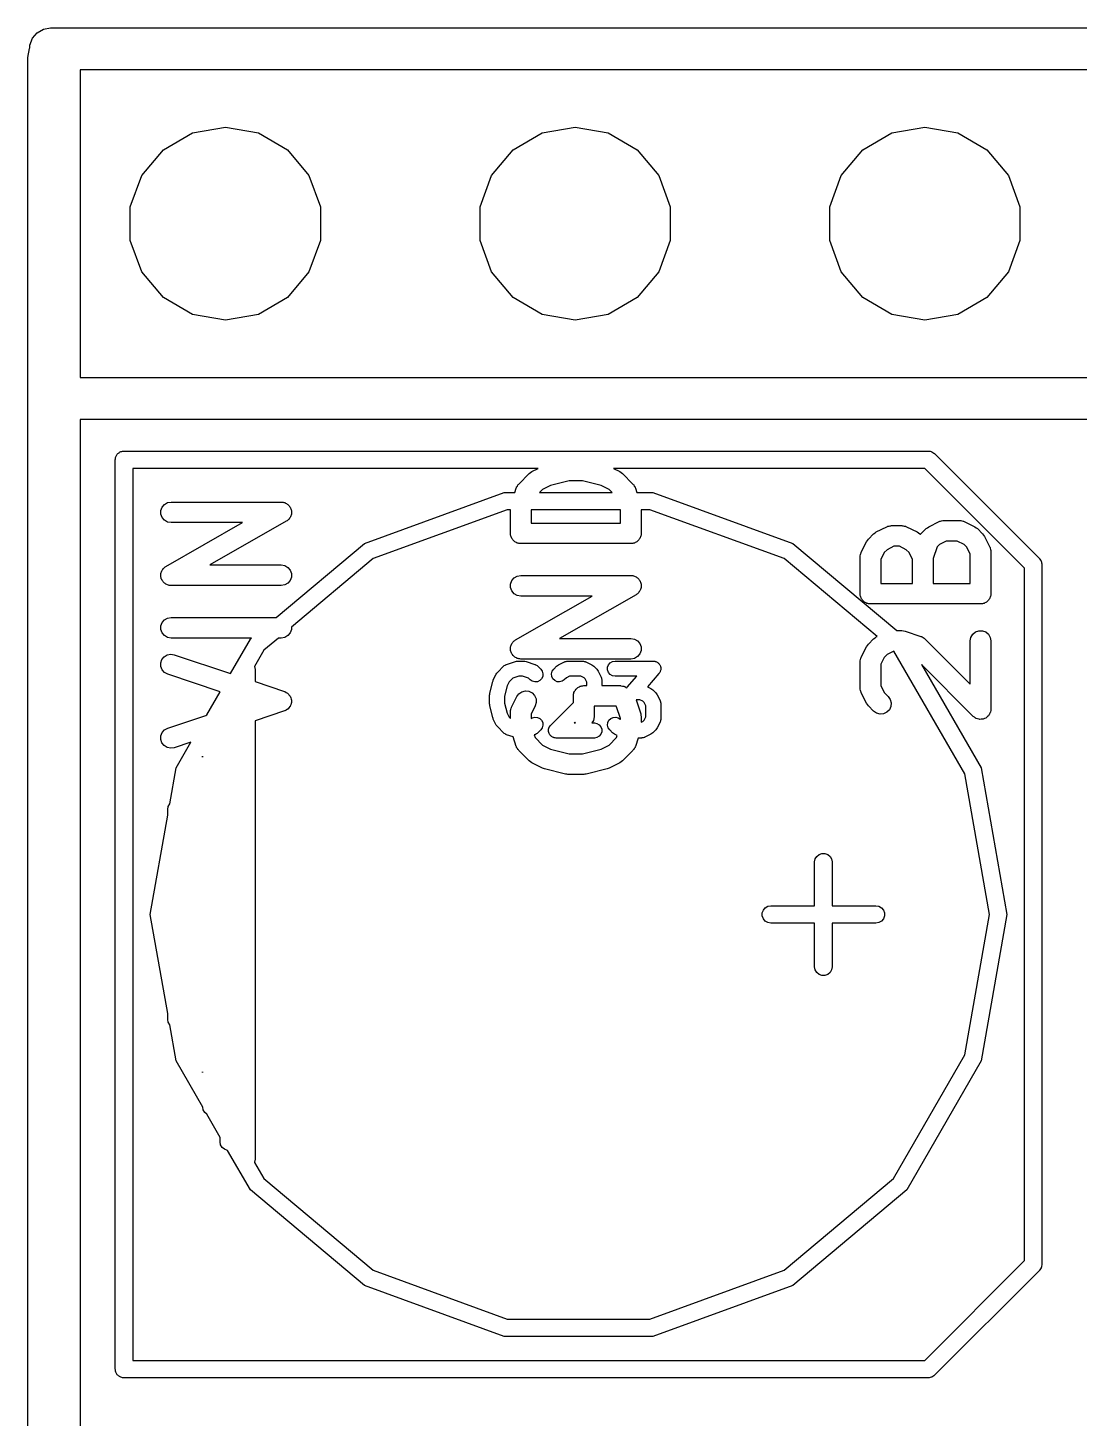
# Model space of a CAD drawing. Extents: x 10 to 287, y -200 to -10.
# Drawn here: x 86.93 to 94.57, y -54.97 to -44.87 of the extents above; entities that cross this region are included whole.
import ezdxf

# ---------------------------------------------------------------- set-up
doc = ezdxf.new("R2010")
doc.units = 0
doc.header["$MEASUREMENT"] = 0
doc.layers.add('BLACK', color=7, linetype='CONTINUOUS')

msp = doc.modelspace()

# ---------------------------------------------------------------- linework, layer by layer
at = {"layer": 'Black'}
for p, q in [((86.9646, -44.9453), (86.9986, -44.9048)), ((86.9986, -44.9048), (87.0445, -44.8783)), ((87.0445, -44.8783), (87.0966, -44.8691)), ((87.0966, -44.8691), (107.417, -44.8691)), ((86.9315, -45.085), (86.943, -45.0198)), ((86.943, -45.0198), (86.9465, -45.0137)), ((86.9465, -44.995), (86.9646, -44.9453)), ((86.9465, -45.0137), (86.9465, -44.995)), ((86.9315, -58.8684), (86.9315, -45.085)), ((87.3125, -45.1739), (87.3125, -47.4091)), ((107.251, -45.1739), (87.3125, -45.1739)), ((87.9159, -45.7544), (88.1268, -45.6326)), ((88.1268, -45.6326), (88.3666, -45.5903)), ((88.3666, -45.5903), (88.6064, -45.6326)), ((88.6064, -45.6326), (88.8173, -45.7544)), ((90.4559, -45.7544), (90.6668, -45.6326)), ((90.6668, -45.6326), (90.9066, -45.5903)), ((90.9066, -45.5903), (91.1464, -45.6326)), ((91.1464, -45.6326), (91.3573, -45.7544)), ((92.9959, -45.7544), (93.2068, -45.6326)), ((93.2068, -45.6326), (93.4466, -45.5903)), ((93.4466, -45.5903), (93.6864, -45.6326)), ((93.6864, -45.6326), (93.8973, -45.7544)), ((87.7594, -45.9409), (87.9159, -45.7544)), ((88.8173, -45.7544), (88.9738, -45.9409)), ((90.2994, -45.9409), (90.4559, -45.7544)), ((91.3573, -45.7544), (91.5138, -45.9409)), ((92.8394, -45.9409), (92.9959, -45.7544)), ((93.8973, -45.7544), (94.0538, -45.9409)), ((87.6761, -46.1697), (87.7594, -45.9409)), ((88.9738, -45.9409), (89.0571, -46.1697)), ((90.2161, -46.1697), (90.2994, -45.9409)), ((91.5138, -45.9409), (91.5971, -46.1697)), ((92.7561, -46.1697), (92.8394, -45.9409)), ((94.0538, -45.9409), (94.1371, -46.1697)), ((87.6761, -46.4133), (87.6761, -46.1697)), ((89.0571, -46.1697), (89.0571, -46.4133)), ((90.2161, -46.4133), (90.2161, -46.1697)), ((91.5971, -46.1697), (91.5971, -46.4133)), ((92.7561, -46.4133), (92.7561, -46.1697)), ((94.1371, -46.1697), (94.1371, -46.4133)), ((87.7594, -46.6421), (87.6761, -46.4133)), ((89.0571, -46.4133), (88.9738, -46.6421)), ((90.2994, -46.6421), (90.2161, -46.4133)), ((91.5971, -46.4133), (91.5138, -46.6421)), ((92.8394, -46.6421), (92.7561, -46.4133)), ((94.1371, -46.4133), (94.0538, -46.6421)), ((87.9159, -46.8286), (87.7594, -46.6421)), ((88.9738, -46.6421), (88.8173, -46.8286)), ((90.4559, -46.8286), (90.2994, -46.6421)), ((91.5138, -46.6421), (91.3573, -46.8286)), ((92.9959, -46.8286), (92.8394, -46.6421)), ((94.0538, -46.6421), (93.8973, -46.8286)), ((88.1268, -46.9504), (87.9159, -46.8286)), ((88.8173, -46.8286), (88.6064, -46.9504)), ((90.6668, -46.9504), (90.4559, -46.8286)), ((91.3573, -46.8286), (91.1464, -46.9504)), ((93.2068, -46.9504), (92.9959, -46.8286)), ((93.8973, -46.8286), (93.6864, -46.9504)), ((88.3666, -46.9927), (88.1268, -46.9504)), ((88.6064, -46.9504), (88.3666, -46.9927)), ((90.9066, -46.9927), (90.6668, -46.9504)), ((91.1464, -46.9504), (90.9066, -46.9927)), ((93.4466, -46.9927), (93.2068, -46.9504)), ((93.6864, -46.9504), (93.4466, -46.9927)), ((87.3125, -47.4091), (107.251, -47.4091)), ((87.3125, -47.7139), (87.3125, -57.5691)), ((107.251, -47.7139), (87.3125, -47.7139)), ((87.5814, -47.9652), (87.5856, -47.9616)), ((87.5856, -47.9616), (87.5892, -47.9574)), ((87.5892, -47.9574), (87.594, -47.9546)), ((87.594, -47.9546), (87.5982, -47.951)), ((87.5982, -47.951), (87.6035, -47.9491)), ((87.6035, -47.9491), (87.6083, -47.9463)), ((87.6083, -47.9463), (87.6138, -47.9454)), ((87.6138, -47.9454), (87.619, -47.9435)), ((87.619, -47.9435), (87.6245, -47.9435)), ((87.6245, -47.9435), (87.63, -47.9425)), ((87.63, -47.9425), (93.472, -47.9425)), ((93.472, -47.9425), (93.4748, -47.943)), ((93.4748, -47.943), (93.4775, -47.9427)), ((93.4775, -47.9427), (93.4855, -47.9449)), ((93.4855, -47.9449), (93.4937, -47.9463)), ((93.4937, -47.9463), (93.4961, -47.9477)), ((93.4961, -47.9477), (93.4988, -47.9485)), ((93.4988, -47.9485), (93.5056, -47.9532)), ((93.5056, -47.9532), (93.5128, -47.9574)), ((93.5128, -47.9574), (93.5146, -47.9595)), ((93.5146, -47.9595), (93.5169, -47.9611)), ((93.5169, -47.9611), (94.2789, -48.7231)), ((87.5665, -48.006), (87.5675, -48.0005)), ((87.5665, -54.61), (87.5665, -48.006)), ((87.5675, -47.995), (87.5694, -47.9898)), ((87.5675, -48.0005), (87.5675, -47.995)), ((87.5694, -47.9898), (87.5703, -47.9843)), ((87.5703, -47.9843), (87.5731, -47.9795)), ((87.5731, -47.9795), (87.575, -47.9742)), ((87.575, -47.9742), (87.5786, -47.97)), ((87.5786, -47.97), (87.5814, -47.9652)), ((90.6384, -48.0695), (87.6935, -48.0695)), ((87.6935, -48.0695), (87.6935, -54.5465)), ((90.497, -48.1826), (90.5732, -48.1064)), ((90.5732, -48.1064), (90.583, -48.0995)), ((90.583, -48.0995), (90.5926, -48.0924)), ((90.5926, -48.0924), (90.6384, -48.0695)), ((90.864, -48.1581), (90.7285, -48.192)), ((90.9598, -48.1581), (90.864, -48.1581)), ((91.0953, -48.192), (90.9598, -48.1581)), ((93.4457, -48.0695), (91.1854, -48.0695)), ((91.1854, -48.0695), (91.2312, -48.0924)), ((91.2312, -48.0924), (91.2408, -48.0995)), ((91.2408, -48.0995), (91.2506, -48.1064)), ((91.2506, -48.1064), (91.3268, -48.1826)), ((94.1705, -48.7943), (93.4457, -48.0695)), ((89.3762, -48.6134), (90.3917, -48.2438)), ((90.3917, -48.2438), (90.4682, -48.2438)), ((90.4682, -48.2438), (90.4789, -48.2119)), ((90.4789, -48.2119), (90.4809, -48.2081)), ((90.4809, -48.2081), (90.482, -48.2039)), ((90.482, -48.2039), (90.4871, -48.1967)), ((90.4871, -48.1967), (90.4913, -48.189)), ((90.4913, -48.189), (90.4945, -48.1862)), ((90.4945, -48.1862), (90.497, -48.1826)), ((90.6705, -48.221), (90.6477, -48.2438)), ((90.6477, -48.2438), (91.1761, -48.2438)), ((90.7285, -48.192), (90.6705, -48.221)), ((91.1533, -48.221), (91.0953, -48.192)), ((91.1761, -48.2438), (91.1533, -48.221)), ((91.3268, -48.1826), (91.3293, -48.1862)), ((91.3293, -48.1862), (91.3325, -48.189)), ((91.3325, -48.189), (91.3367, -48.1967)), ((91.3367, -48.1967), (91.3418, -48.2039)), ((91.3418, -48.2039), (91.3429, -48.2081)), ((91.3429, -48.2081), (91.3449, -48.2119)), ((91.3449, -48.2119), (91.3556, -48.2438)), ((91.3556, -48.2438), (91.4723, -48.2438)), ((91.4723, -48.2438), (92.4877, -48.6134)), ((87.8981, -48.375), (87.907, -48.3505)), ((87.907, -48.3505), (87.9237, -48.3306)), ((87.9237, -48.3306), (87.9462, -48.3176)), ((87.9462, -48.3176), (87.9718, -48.3131)), ((87.9718, -48.3131), (88.7719, -48.3131)), ((88.7719, -48.3131), (88.7786, -48.3142)), ((88.7786, -48.3142), (88.7853, -48.3143)), ((88.7853, -48.3143), (88.7913, -48.3165)), ((88.7913, -48.3165), (88.7976, -48.3176)), ((88.7976, -48.3176), (88.8034, -48.3209)), ((88.8034, -48.3209), (88.8097, -48.3233)), ((88.8097, -48.3233), (88.8146, -48.3274)), ((88.8146, -48.3274), (88.8201, -48.3306)), ((88.8201, -48.3306), (88.8244, -48.3357)), ((88.8244, -48.3357), (88.8296, -48.3401)), ((88.8296, -48.3401), (88.8327, -48.3456)), ((88.8327, -48.3456), (88.8368, -48.3505)), ((88.8368, -48.3505), (88.8391, -48.3568)), ((88.8391, -48.3568), (88.8425, -48.3627)), ((88.8425, -48.3627), (88.8436, -48.369)), ((87.8981, -48.401), (87.8981, -48.375)), ((87.907, -48.4255), (87.8981, -48.401)), ((87.9237, -48.4454), (87.907, -48.4255)), ((87.9462, -48.4584), (87.9237, -48.4454)), ((87.9347, -48.7801), (88.4898, -48.4629)), ((87.9718, -48.4629), (87.9462, -48.4584)), ((88.4898, -48.4629), (87.9718, -48.4629)), ((88.8091, -48.4531), (88.254, -48.7703)), ((88.8143, -48.4488), (88.8091, -48.4531)), ((88.8201, -48.4454), (88.8143, -48.4488)), ((88.8242, -48.4405), (88.8201, -48.4454)), ((88.8291, -48.4364), (88.8242, -48.4405)), ((88.8325, -48.4306), (88.8291, -48.4364)), ((88.8368, -48.4255), (88.8325, -48.4306)), ((88.839, -48.4195), (88.8368, -48.4255)), ((88.8422, -48.4139), (88.839, -48.4195)), ((88.8434, -48.4073), (88.8422, -48.4139)), ((88.8457, -48.401), (88.8434, -48.4073)), ((88.8436, -48.369), (88.8457, -48.375)), ((88.8457, -48.375), (88.8457, -48.3817)), ((88.8457, -48.3817), (88.8469, -48.3883)), ((88.8469, -48.3883), (88.8457, -48.3946)), ((88.8457, -48.3946), (88.8457, -48.401)), ((90.4137, -48.3688), (89.4397, -48.7233)), ((90.4369, -48.3688), (90.4137, -48.3688)), ((90.4369, -48.5404), (90.4369, -48.3688)), ((90.5868, -48.3688), (90.5868, -48.4655)), ((91.237, -48.3688), (90.5868, -48.3688)), ((90.5868, -48.4655), (91.237, -48.4655)), ((91.237, -48.4655), (91.237, -48.3688)), ((91.4503, -48.3688), (91.3869, -48.3688)), ((91.3869, -48.3688), (91.3869, -48.5404)), ((92.4243, -48.7233), (91.4503, -48.3688)), ((93.4755, -48.4924), (93.5517, -48.4543)), ((93.5517, -48.4543), (93.5559, -48.4531)), ((93.5559, -48.4531), (93.5596, -48.4509)), ((93.5596, -48.4509), (93.5683, -48.4494)), ((93.5683, -48.4494), (93.5767, -48.4469)), ((93.5767, -48.4469), (93.581, -48.4472)), ((93.581, -48.4472), (93.5853, -48.4464)), ((93.5853, -48.4464), (93.6996, -48.4464)), ((93.6996, -48.4464), (93.7038, -48.4472)), ((93.7038, -48.4472), (93.7081, -48.4469)), ((93.7081, -48.4469), (93.7165, -48.4494)), ((93.7165, -48.4494), (93.7252, -48.4509)), ((93.7252, -48.4509), (93.7289, -48.4531)), ((93.7289, -48.4531), (93.7331, -48.4543)), ((93.7331, -48.4543), (93.8093, -48.4924)), ((90.4381, -48.5469), (90.4369, -48.5404)), ((90.4381, -48.5534), (90.4381, -48.5469)), ((90.4403, -48.5596), (90.4381, -48.5534)), ((90.4414, -48.566), (90.4403, -48.5596)), ((90.4447, -48.5717), (90.4414, -48.566)), ((91.3824, -48.566), (91.3791, -48.5717)), ((91.3835, -48.5596), (91.3824, -48.566)), ((91.3857, -48.5534), (91.3835, -48.5596)), ((91.3869, -48.5404), (91.3857, -48.5469)), ((91.3857, -48.5469), (91.3857, -48.5534)), ((93.037, -48.5827), (93.0751, -48.5446)), ((93.0751, -48.5446), (93.0849, -48.5377)), ((93.0849, -48.5377), (93.0945, -48.5305)), ((93.0945, -48.5305), (93.1707, -48.4924)), ((93.1707, -48.4924), (93.1749, -48.4912)), ((93.1749, -48.4912), (93.1786, -48.489)), ((93.1786, -48.489), (93.1873, -48.4875)), ((93.1873, -48.4875), (93.1957, -48.485)), ((93.1957, -48.485), (93.2, -48.4853)), ((93.2, -48.4853), (93.2043, -48.4845)), ((93.2043, -48.4845), (93.2805, -48.4845)), ((93.2805, -48.4845), (93.2847, -48.4853)), ((93.2847, -48.4853), (93.289, -48.485)), ((93.289, -48.485), (93.2974, -48.4875)), ((93.2974, -48.4875), (93.3061, -48.489)), ((93.3061, -48.489), (93.3098, -48.4912)), ((93.3098, -48.4912), (93.314, -48.4924)), ((93.314, -48.4924), (93.3902, -48.5305)), ((93.3902, -48.5305), (93.3998, -48.5377)), ((93.3998, -48.5377), (93.4096, -48.5446)), ((93.4096, -48.5446), (93.4143, -48.5492)), ((93.4143, -48.5492), (93.4155, -48.5481)), ((93.4155, -48.5481), (93.418, -48.5446)), ((93.418, -48.5446), (93.4561, -48.5065)), ((93.4561, -48.5065), (93.4659, -48.4996)), ((93.4659, -48.4996), (93.4755, -48.4924)), ((93.8093, -48.4924), (93.8189, -48.4996)), ((93.8189, -48.4996), (93.8287, -48.5065)), ((93.8287, -48.5065), (93.8668, -48.5446)), ((93.8668, -48.5446), (93.8737, -48.5544)), ((93.8737, -48.5544), (93.8809, -48.564)), ((93.8809, -48.564), (93.919, -48.6402)), ((88.7352, -49.1513), (89.3762, -48.6134)), ((90.447, -48.5779), (90.4447, -48.5717)), ((90.4512, -48.5829), (90.447, -48.5779)), ((90.4544, -48.5886), (90.4512, -48.5829)), ((90.4595, -48.5928), (90.4544, -48.5886)), ((90.4637, -48.5978), (90.4595, -48.5928)), ((90.4694, -48.6011), (90.4637, -48.5978)), ((90.4744, -48.6053), (90.4694, -48.6011)), ((90.4805, -48.6075), (90.4744, -48.6053)), ((90.4862, -48.6108), (90.4805, -48.6075)), ((90.4927, -48.6119), (90.4862, -48.6108)), ((90.4988, -48.6142), (90.4927, -48.6119)), ((90.5054, -48.6142), (90.4988, -48.6142)), ((90.5118, -48.6153), (90.5054, -48.6142)), ((91.3119, -48.6153), (90.5118, -48.6153)), ((91.3184, -48.6142), (91.3119, -48.6153)), ((91.325, -48.6142), (91.3184, -48.6142)), ((91.3311, -48.6119), (91.325, -48.6142)), ((91.3376, -48.6108), (91.3311, -48.6119)), ((91.3433, -48.6075), (91.3376, -48.6108)), ((91.3494, -48.6053), (91.3433, -48.6075)), ((91.3544, -48.6011), (91.3494, -48.6053)), ((91.3601, -48.5978), (91.3544, -48.6011)), ((91.3643, -48.5928), (91.3601, -48.5978)), ((91.3693, -48.5886), (91.3643, -48.5928)), ((91.3726, -48.5829), (91.3693, -48.5886)), ((91.3768, -48.5779), (91.3726, -48.5829)), ((91.3791, -48.5717), (91.3768, -48.5779)), ((92.4877, -48.6134), (93.2423, -49.2465)), ((92.9848, -48.6783), (93.0229, -48.6021)), ((93.0229, -48.6021), (93.0301, -48.5925)), ((93.0301, -48.5925), (93.037, -48.5827)), ((93.1724, -48.6591), (93.1515, -48.68)), ((93.2219, -48.6344), (93.1724, -48.6591)), ((93.2628, -48.6344), (93.2219, -48.6344)), ((93.3123, -48.6591), (93.2628, -48.6344)), ((93.3332, -48.68), (93.3123, -48.6591)), ((93.5364, -48.638), (93.5078, -48.724)), ((93.5534, -48.621), (93.5364, -48.638)), ((93.6029, -48.5963), (93.5534, -48.621)), ((93.6819, -48.5963), (93.6029, -48.5963)), ((93.7314, -48.621), (93.6819, -48.5963)), ((93.7523, -48.6419), (93.7314, -48.621)), ((93.777, -48.6914), (93.7523, -48.6419)), ((93.919, -48.6402), (93.9202, -48.6444)), ((93.9202, -48.6444), (93.9224, -48.6481)), ((93.9224, -48.6481), (93.9239, -48.6568)), ((93.9239, -48.6568), (93.9264, -48.6652)), ((93.9264, -48.6652), (93.9261, -48.6695)), ((93.9261, -48.6695), (93.9269, -48.6737)), ((88.254, -48.7703), (88.7719, -48.7703)), ((88.7719, -48.7703), (88.7976, -48.7748)), ((89.4397, -48.7233), (88.8457, -49.2218)), ((93.0996, -49.29), (92.4243, -48.7233)), ((92.9769, -48.7118), (92.9777, -48.7076)), ((92.9769, -48.9785), (92.9769, -48.7118)), ((92.9774, -48.7033), (92.9799, -48.6949)), ((92.9777, -48.7076), (92.9774, -48.7033)), ((92.9799, -48.6949), (92.9814, -48.6862)), ((92.9814, -48.6862), (92.9836, -48.6825)), ((92.9836, -48.6825), (92.9848, -48.6783)), ((93.1515, -48.68), (93.1268, -48.7295)), ((93.1268, -48.7295), (93.1268, -48.9036)), ((93.3579, -48.7295), (93.3332, -48.68)), ((93.3579, -48.9036), (93.3579, -48.7295)), ((93.5078, -48.724), (93.5078, -48.9036)), ((93.777, -48.9036), (93.777, -48.6914)), ((93.9269, -48.6737), (93.9269, -48.9785)), ((94.2789, -48.7231), (94.2805, -48.7254)), ((94.2805, -48.7254), (94.2826, -48.7272)), ((94.2826, -48.7272), (94.2868, -48.7344)), ((94.2868, -48.7344), (94.2916, -48.7412)), ((94.2916, -48.7412), (94.2923, -48.7439)), ((94.2923, -48.7439), (94.2937, -48.7463)), ((94.2937, -48.7463), (94.2951, -48.7544)), ((94.2951, -48.7544), (94.2973, -48.7625)), ((94.2973, -48.7625), (94.297, -48.7653)), ((94.297, -48.7653), (94.2975, -48.768)), ((94.2975, -48.768), (94.2975, -53.848)), ((87.8969, -48.8449), (87.8981, -48.8386)), ((87.8981, -48.8515), (87.8969, -48.8449)), ((87.8981, -48.8322), (87.9004, -48.8259)), ((87.8981, -48.8386), (87.8981, -48.8322)), ((87.8981, -48.8582), (87.8981, -48.8515)), ((87.9002, -48.8642), (87.8981, -48.8582)), ((87.9013, -48.8705), (87.9002, -48.8642)), ((87.9004, -48.8259), (87.9016, -48.8193)), ((87.9047, -48.8764), (87.9013, -48.8705)), ((87.9016, -48.8193), (87.9048, -48.8137)), ((87.9048, -48.8137), (87.907, -48.8077)), ((87.907, -48.8077), (87.9113, -48.8026)), ((87.9113, -48.8026), (87.9147, -48.7968)), ((87.9147, -48.7968), (87.9196, -48.7927)), ((87.9196, -48.7927), (87.9237, -48.7878)), ((87.9237, -48.7878), (87.9295, -48.7844)), ((87.9295, -48.7844), (87.9347, -48.7801)), ((88.7976, -48.7748), (88.8201, -48.7878)), ((88.8201, -48.7878), (88.8368, -48.8077)), ((88.8368, -48.8077), (88.8457, -48.8322)), ((88.8457, -48.8582), (88.8368, -48.8827)), ((88.8457, -48.8322), (88.8457, -48.8582)), ((90.447, -48.8839), (90.4637, -48.864)), ((90.4637, -48.864), (90.4862, -48.851)), ((90.4862, -48.851), (90.5118, -48.8465)), ((90.5118, -48.8465), (91.3119, -48.8465)), ((91.3119, -48.8465), (91.3186, -48.8476)), ((91.3186, -48.8476), (91.3253, -48.8477)), ((91.3253, -48.8477), (91.3313, -48.8499)), ((91.3313, -48.8499), (91.3376, -48.851)), ((91.3376, -48.851), (91.3434, -48.8543)), ((91.3434, -48.8543), (91.3497, -48.8567)), ((91.3497, -48.8567), (91.3546, -48.8608)), ((91.3546, -48.8608), (91.3601, -48.864)), ((91.3601, -48.864), (91.3644, -48.8691)), ((91.3644, -48.8691), (91.3696, -48.8735)), ((94.1705, -53.8217), (94.1705, -48.7943)), ((87.907, -48.8827), (87.9047, -48.8764)), ((87.9111, -48.8876), (87.907, -48.8827)), ((87.9142, -48.8931), (87.9111, -48.8876)), ((87.9194, -48.8975), (87.9142, -48.8931)), ((87.9237, -48.9026), (87.9194, -48.8975)), ((87.9292, -48.9058), (87.9237, -48.9026)), ((87.9341, -48.9099), (87.9292, -48.9058)), ((87.9404, -48.9123), (87.9341, -48.9099)), ((87.9462, -48.9156), (87.9404, -48.9123)), ((87.9525, -48.9167), (87.9462, -48.9156)), ((87.9585, -48.9189), (87.9525, -48.9167)), ((87.9652, -48.919), (87.9585, -48.9189)), ((87.9718, -48.9201), (87.9652, -48.919)), ((88.7719, -48.9201), (87.9718, -48.9201)), ((88.7976, -48.9156), (88.7719, -48.9201)), ((88.8201, -48.9026), (88.7976, -48.9156)), ((88.8368, -48.8827), (88.8201, -48.9026)), ((90.4381, -48.9084), (90.447, -48.8839)), ((90.4381, -48.9344), (90.4381, -48.9084)), ((90.447, -48.9589), (90.4381, -48.9344)), ((90.4637, -48.9788), (90.447, -48.9589)), ((91.3691, -48.9698), (91.3642, -48.9739)), ((91.3725, -48.964), (91.3691, -48.9698)), ((91.3696, -48.8735), (91.3727, -48.879)), ((91.3768, -48.9589), (91.3725, -48.964)), ((91.3727, -48.879), (91.3768, -48.8839)), ((91.3768, -48.8839), (91.3791, -48.8902)), ((91.379, -48.9529), (91.3768, -48.9589)), ((91.3822, -48.9473), (91.379, -48.9529)), ((91.3791, -48.8902), (91.3825, -48.8961)), ((91.3834, -48.9407), (91.3822, -48.9473)), ((91.3825, -48.8961), (91.3836, -48.9024)), ((91.3857, -48.9344), (91.3834, -48.9407)), ((91.3836, -48.9024), (91.3857, -48.9084)), ((91.3857, -48.9084), (91.3857, -48.9151)), ((91.3857, -48.9151), (91.3869, -48.9217)), ((91.3869, -48.9217), (91.3857, -48.928)), ((91.3857, -48.928), (91.3857, -48.9344)), ((93.1268, -48.9036), (93.3579, -48.9036)), ((93.5078, -48.9036), (93.777, -48.9036)), ((90.4862, -48.9918), (90.4637, -48.9788)), ((90.4747, -49.3135), (91.0298, -48.9963)), ((90.5118, -48.9963), (90.4862, -48.9918)), ((91.0298, -48.9963), (90.5118, -48.9963)), ((91.3491, -48.9865), (90.794, -49.3037)), ((91.3543, -48.9822), (91.3491, -48.9865)), ((91.3601, -48.9788), (91.3543, -48.9822)), ((91.3642, -48.9739), (91.3601, -48.9788)), ((92.9781, -48.985), (92.9769, -48.9785)), ((92.9781, -48.9916), (92.9781, -48.985)), ((92.9803, -48.9977), (92.9781, -48.9916)), ((92.9814, -49.0042), (92.9803, -48.9977)), ((92.9847, -49.0099), (92.9814, -49.0042)), ((92.987, -49.016), (92.9847, -49.0099)), ((92.9912, -49.021), (92.987, -49.016)), ((92.9945, -49.0267), (92.9912, -49.021)), ((92.9995, -49.0309), (92.9945, -49.0267)), ((93.0037, -49.0359), (92.9995, -49.0309)), ((93.0094, -49.0392), (93.0037, -49.0359)), ((93.0144, -49.0434), (93.0094, -49.0392)), ((93.0205, -49.0457), (93.0144, -49.0434)), ((93.0262, -49.049), (93.0205, -49.0457)), ((93.0327, -49.0501), (93.0262, -49.049)), ((93.0388, -49.0523), (93.0327, -49.0501)), ((93.0454, -49.0523), (93.0388, -49.0523)), ((93.0519, -49.0535), (93.0454, -49.0523)), ((93.852, -49.0535), (93.0519, -49.0535)), ((93.8584, -49.0523), (93.852, -49.0535)), ((93.865, -49.0523), (93.8584, -49.0523)), ((93.8711, -49.0501), (93.865, -49.0523)), ((93.8776, -49.049), (93.8711, -49.0501)), ((93.8833, -49.0457), (93.8776, -49.049)), ((93.8894, -49.0434), (93.8833, -49.0457)), ((93.8944, -49.0392), (93.8894, -49.0434)), ((93.9001, -49.0359), (93.8944, -49.0392)), ((93.9043, -49.0309), (93.9001, -49.0359)), ((93.9093, -49.0267), (93.9043, -49.0309)), ((93.9126, -49.021), (93.9093, -49.0267)), ((93.9168, -49.016), (93.9126, -49.021)), ((93.9191, -49.0099), (93.9168, -49.016)), ((93.9224, -49.0042), (93.9191, -49.0099)), ((93.9235, -48.9977), (93.9224, -49.0042)), ((93.9257, -48.9916), (93.9235, -48.9977)), ((93.9269, -48.9785), (93.9257, -48.985)), ((93.9257, -48.985), (93.9257, -48.9916)), ((87.907, -49.1887), (87.9237, -49.1688)), ((87.9237, -49.1688), (87.9462, -49.1558)), ((87.9462, -49.1558), (87.9718, -49.1513)), ((87.9718, -49.1513), (88.7352, -49.1513)), ((87.8981, -49.2132), (87.907, -49.1887)), ((87.8981, -49.2392), (87.8981, -49.2132)), ((87.907, -49.2637), (87.8981, -49.2392)), ((87.9237, -49.2836), (87.907, -49.2637)), ((88.8368, -49.2637), (88.8201, -49.2836)), ((88.8457, -49.2392), (88.8368, -49.2637)), ((88.8457, -49.2218), (88.8457, -49.2392)), ((93.2423, -49.2465), (93.2805, -49.2465)), ((93.2805, -49.2465), (93.2923, -49.2486)), ((93.2923, -49.2486), (93.3041, -49.2504)), ((93.3041, -49.2504), (93.4184, -49.2885)), ((93.7815, -49.2958), (93.7946, -49.2733)), ((93.7946, -49.2733), (93.8145, -49.2566)), ((93.8145, -49.2566), (93.8389, -49.2477)), ((93.8389, -49.2477), (93.865, -49.2477)), ((93.865, -49.2477), (93.8894, -49.2566)), ((93.8894, -49.2566), (93.9093, -49.2733)), ((93.9093, -49.2733), (93.9224, -49.2958)), ((87.9462, -49.2966), (87.9237, -49.2836)), ((87.9718, -49.3011), (87.9462, -49.2966)), ((88.5566, -49.3011), (87.9718, -49.3011)), ((88.4041, -49.558), (88.5485, -49.308)), ((88.5485, -49.308), (88.5566, -49.3011)), ((88.7512, -49.3011), (88.6457, -49.3896)), ((88.7719, -49.3011), (88.7512, -49.3011)), ((88.7976, -49.2966), (88.7719, -49.3011)), ((88.8201, -49.2836), (88.7976, -49.2966)), ((90.4369, -49.3783), (90.4381, -49.372)), ((90.4381, -49.3656), (90.4404, -49.3593)), ((90.4381, -49.372), (90.4381, -49.3656)), ((90.4404, -49.3593), (90.4416, -49.3527)), ((90.4416, -49.3527), (90.4448, -49.3471)), ((90.4448, -49.3471), (90.447, -49.3411)), ((90.447, -49.3411), (90.4513, -49.336)), ((90.4513, -49.336), (90.4547, -49.3302)), ((90.4547, -49.3302), (90.4596, -49.3261)), ((90.4596, -49.3261), (90.4637, -49.3212)), ((90.4637, -49.3212), (90.4695, -49.3178)), ((90.4695, -49.3178), (90.4747, -49.3135)), ((90.794, -49.3037), (91.3119, -49.3037)), ((91.3119, -49.3037), (91.3376, -49.3082)), ((91.3376, -49.3082), (91.3601, -49.3212)), ((91.3601, -49.3212), (91.3768, -49.3411)), ((91.3768, -49.3411), (91.3857, -49.3656)), ((91.3857, -49.3656), (91.3857, -49.3916)), ((92.9848, -49.4403), (93.0229, -49.3641)), ((93.0229, -49.3641), (93.0301, -49.3545)), ((93.0301, -49.3545), (93.037, -49.3447)), ((93.037, -49.3447), (93.0751, -49.3066)), ((93.0751, -49.3066), (93.0849, -49.2997)), ((93.0849, -49.2997), (93.0945, -49.2925)), ((93.0945, -49.2925), (93.0996, -49.29)), ((93.4184, -49.2885), (93.4222, -49.2905)), ((93.4222, -49.2905), (93.4264, -49.2916)), ((93.4264, -49.2916), (93.4336, -49.2967)), ((93.4336, -49.2967), (93.4413, -49.3009)), ((93.4413, -49.3009), (93.4442, -49.3041)), ((93.4442, -49.3041), (93.4477, -49.3066)), ((93.4477, -49.3066), (93.777, -49.6359)), ((93.777, -49.3214), (93.7815, -49.2958)), ((93.777, -49.6359), (93.777, -49.3214)), ((93.9224, -49.2958), (93.9269, -49.3214)), ((93.9269, -49.3214), (93.9269, -49.8167)), ((87.8977, -49.4819), (87.906, -49.4572)), ((87.906, -49.4572), (87.9221, -49.4368)), ((87.9221, -49.4368), (87.9443, -49.4232)), ((87.9443, -49.4232), (87.9698, -49.418)), ((87.9698, -49.418), (87.9955, -49.4218)), ((87.9955, -49.4218), (88.4041, -49.558)), ((88.6457, -49.3896), (88.5779, -49.507)), ((90.4085, -49.4924), (90.4728, -49.471)), ((90.4381, -49.3849), (90.4369, -49.3783)), ((90.4381, -49.3916), (90.4381, -49.3849)), ((90.4402, -49.3976), (90.4381, -49.3916)), ((90.4413, -49.4039), (90.4402, -49.3976)), ((90.4447, -49.4098), (90.4413, -49.4039)), ((90.447, -49.4161), (90.4447, -49.4098)), ((90.4511, -49.421), (90.447, -49.4161)), ((90.4542, -49.4265), (90.4511, -49.421)), ((90.4594, -49.4309), (90.4542, -49.4265)), ((90.4637, -49.436), (90.4594, -49.4309)), ((90.4692, -49.4392), (90.4637, -49.436)), ((90.4741, -49.4433), (90.4692, -49.4392)), ((90.4728, -49.471), (90.4814, -49.4697)), ((90.4804, -49.4457), (90.4741, -49.4433)), ((90.4862, -49.449), (90.4804, -49.4457)), ((90.4814, -49.4697), (90.49, -49.4682)), ((90.4925, -49.4501), (90.4862, -49.449)), ((90.49, -49.4682), (90.5328, -49.4682)), ((90.4985, -49.4523), (90.4925, -49.4501)), ((90.5052, -49.4524), (90.4985, -49.4523)), ((90.5118, -49.4535), (90.5052, -49.4524)), ((91.3119, -49.4535), (90.5118, -49.4535)), ((90.5328, -49.4682), (90.5415, -49.4697)), ((90.5415, -49.4697), (90.5501, -49.471)), ((90.5501, -49.471), (90.6143, -49.4924)), ((90.7867, -49.4954), (90.8296, -49.474)), ((90.8296, -49.474), (90.8326, -49.4731)), ((90.8326, -49.4731), (90.8353, -49.4715)), ((90.8353, -49.4715), (90.8416, -49.4704)), ((90.8416, -49.4704), (90.8477, -49.4685)), ((90.8477, -49.4685), (90.8509, -49.4687)), ((90.8509, -49.4687), (90.854, -49.4682)), ((90.854, -49.4682), (90.961, -49.4682)), ((90.961, -49.4682), (90.9641, -49.4687)), ((90.9641, -49.4687), (90.9673, -49.4685)), ((90.9673, -49.4685), (90.9734, -49.4704)), ((90.9734, -49.4704), (90.9797, -49.4715)), ((90.9797, -49.4715), (90.9824, -49.4731)), ((90.9824, -49.4731), (90.9854, -49.474)), ((90.9854, -49.474), (91.0283, -49.4954)), ((91.1614, -49.481), (91.1778, -49.4715)), ((91.1778, -49.4715), (91.1965, -49.4682)), ((91.1965, -49.4682), (91.4748, -49.4682)), ((91.3376, -49.449), (91.3119, -49.4535)), ((91.3601, -49.436), (91.3376, -49.449)), ((91.3768, -49.4161), (91.3601, -49.436)), ((91.3857, -49.3916), (91.3768, -49.4161)), ((91.4748, -49.4682), (91.4801, -49.4691)), ((91.4801, -49.4691), (91.4854, -49.4692)), ((91.4854, -49.4692), (91.4894, -49.4708)), ((91.4894, -49.4708), (91.4935, -49.4715)), ((91.4935, -49.4715), (91.4981, -49.4742)), ((91.4981, -49.4742), (91.5031, -49.4761)), ((91.5031, -49.4761), (91.5063, -49.4789)), ((92.9769, -49.4738), (92.9777, -49.4696)), ((92.9769, -49.6643), (92.9769, -49.4738)), ((92.9774, -49.4653), (92.9799, -49.4569)), ((92.9777, -49.4696), (92.9774, -49.4653)), ((92.9799, -49.4569), (92.9814, -49.4482)), ((92.9814, -49.4482), (92.9836, -49.4445)), ((92.9836, -49.4445), (92.9848, -49.4403)), ((93.1515, -49.442), (93.1268, -49.4915)), ((93.1724, -49.4211), (93.1515, -49.442)), ((93.2219, -49.3964), (93.1724, -49.4211)), ((93.2222, -49.3964), (93.2219, -49.3964)), ((93.7365, -50.2872), (93.2222, -49.3964)), ((87.8984, -49.5079), (87.8977, -49.4819)), ((87.908, -49.5321), (87.8984, -49.5079)), ((87.9253, -49.5516), (87.908, -49.5321)), ((87.9482, -49.564), (87.9253, -49.5516)), ((88.3276, -49.6905), (87.9482, -49.564)), ((88.5779, -49.507), (88.5787, -49.5083)), ((88.5787, -49.5083), (88.5825, -49.53)), ((88.5825, -49.53), (88.5825, -49.6175)), ((90.3127, -49.6054), (90.3341, -49.5626)), ((90.3341, -49.5626), (90.3393, -49.5556)), ((90.3393, -49.5556), (90.3444, -49.5484)), ((90.3444, -49.5484), (90.3872, -49.5056)), ((90.3872, -49.5056), (90.3898, -49.5038)), ((90.3898, -49.5038), (90.3919, -49.5014)), ((90.3919, -49.5014), (90.3975, -49.4984)), ((90.3975, -49.4984), (90.4027, -49.4947)), ((90.4027, -49.4947), (90.4058, -49.4939)), ((90.4058, -49.4939), (90.4085, -49.4924)), ((90.4989, -49.5774), (90.4553, -49.5919)), ((90.524, -49.5774), (90.4989, -49.5774)), ((90.5676, -49.5919), (90.524, -49.5774)), ((90.6143, -49.4924), (90.6171, -49.4939)), ((90.6171, -49.4939), (90.6202, -49.4947)), ((90.6202, -49.4947), (90.6254, -49.4984)), ((90.6254, -49.4984), (90.631, -49.5014)), ((90.631, -49.5014), (90.6331, -49.5038)), ((90.6331, -49.5038), (90.6357, -49.5056)), ((90.6357, -49.5056), (90.6571, -49.527)), ((90.6571, -49.527), (90.668, -49.5425)), ((90.668, -49.5425), (90.6729, -49.5609)), ((90.6729, -49.5609), (90.6712, -49.5798)), ((90.7353, -49.5609), (90.7403, -49.5425)), ((90.737, -49.5798), (90.7353, -49.5609)), ((90.7403, -49.5425), (90.7511, -49.527)), ((90.7511, -49.527), (90.7725, -49.5056)), ((90.7725, -49.5056), (90.7797, -49.5006)), ((90.7797, -49.5006), (90.7867, -49.4954)), ((90.8669, -49.5774), (90.8435, -49.5891)), ((90.9481, -49.5774), (90.8669, -49.5774)), ((90.9715, -49.5891), (90.9481, -49.5774)), ((91.0283, -49.4954), (91.0353, -49.5006)), ((91.0353, -49.5006), (91.0425, -49.5056)), ((91.0425, -49.5056), (91.0639, -49.527)), ((91.0639, -49.527), (91.0689, -49.5342)), ((91.0689, -49.5342), (91.0741, -49.5412)), ((91.0741, -49.5412), (91.0955, -49.584)), ((91.1427, -49.5133), (91.1492, -49.4955)), ((91.1427, -49.5323), (91.1427, -49.5133)), ((91.1492, -49.5501), (91.1427, -49.5323)), ((91.1492, -49.4955), (91.1614, -49.481)), ((91.1614, -49.5646), (91.1492, -49.5501)), ((91.1778, -49.5741), (91.1614, -49.5646)), ((91.1965, -49.5774), (91.1778, -49.5741)), ((91.3545, -49.5774), (91.1965, -49.5774)), ((91.2839, -49.6581), (91.3545, -49.5774)), ((91.5159, -49.5588), (91.4322, -49.6545)), ((91.5063, -49.4789), (91.5099, -49.481)), ((91.5099, -49.481), (91.5134, -49.4851)), ((91.5134, -49.4851), (91.5174, -49.4886)), ((91.5187, -49.5542), (91.5159, -49.5588)), ((91.5174, -49.4886), (91.5194, -49.4923)), ((91.5221, -49.5501), (91.5187, -49.5542)), ((91.5194, -49.4923), (91.5221, -49.4955)), ((91.5221, -49.4955), (91.5239, -49.5005)), ((91.5236, -49.5461), (91.5221, -49.5501)), ((91.5257, -49.5425), (91.5236, -49.5461)), ((91.5239, -49.5005), (91.5265, -49.5052)), ((91.5268, -49.5373), (91.5257, -49.5425)), ((91.5265, -49.5052), (91.5272, -49.5094)), ((91.5286, -49.5323), (91.5268, -49.5373)), ((91.5272, -49.5094), (91.5286, -49.5133)), ((91.5286, -49.5133), (91.5286, -49.5186)), ((91.5286, -49.5186), (91.5294, -49.5239)), ((91.5294, -49.5239), (91.5286, -49.5281)), ((91.5286, -49.5281), (91.5286, -49.5323)), ((93.1268, -49.4915), (93.1268, -49.6467)), ((93.799, -49.8697), (93.4226, -49.4933)), ((93.4226, -49.4933), (93.8559, -50.2438)), ((88.5825, -49.6175), (88.7956, -49.6885)), ((90.2872, -49.7022), (90.3086, -49.6166)), ((90.3086, -49.6166), (90.311, -49.6111)), ((90.311, -49.6111), (90.3127, -49.6054)), ((90.4131, -49.6489), (90.3948, -49.7222)), ((90.4279, -49.6194), (90.4131, -49.6489)), ((90.4553, -49.5919), (90.4279, -49.6194)), ((90.5799, -49.6042), (90.5676, -49.5919)), ((90.5954, -49.6151), (90.5799, -49.6042)), ((90.6137, -49.62), (90.5954, -49.6151)), ((90.6326, -49.6184), (90.6137, -49.62)), ((90.6498, -49.6104), (90.6326, -49.6184)), ((90.6632, -49.5969), (90.6498, -49.6104)), ((90.6712, -49.5798), (90.6632, -49.5969)), ((90.745, -49.5969), (90.737, -49.5798)), ((90.7584, -49.6104), (90.745, -49.5969)), ((90.7756, -49.6184), (90.7584, -49.6104)), ((90.7945, -49.62), (90.7756, -49.6184)), ((90.8128, -49.6151), (90.7945, -49.62)), ((90.8284, -49.6042), (90.8128, -49.6151)), ((90.8435, -49.5891), (90.8284, -49.6042)), ((90.9042, -49.684), (90.9084, -49.679)), ((90.9084, -49.679), (90.9116, -49.6733)), ((90.9116, -49.6733), (90.9167, -49.6691)), ((90.9167, -49.6691), (90.9209, -49.6641)), ((90.9209, -49.6641), (90.9266, -49.6608)), ((90.9266, -49.6608), (90.9316, -49.6566)), ((90.9316, -49.6566), (90.9377, -49.6544)), ((90.9377, -49.6544), (90.9434, -49.6511)), ((90.9434, -49.6511), (90.9499, -49.65)), ((90.9499, -49.65), (90.956, -49.6477)), ((90.956, -49.6477), (90.9626, -49.6477)), ((90.9626, -49.6477), (90.969, -49.6466)), ((90.969, -49.6466), (90.9907, -49.6466)), ((90.9804, -49.598), (90.9715, -49.5891)), ((90.992, -49.6213), (90.9804, -49.598)), ((90.9907, -49.6466), (90.992, -49.6424)), ((90.992, -49.6424), (90.992, -49.6213)), ((91.0955, -49.584), (91.0964, -49.587)), ((91.0964, -49.587), (91.098, -49.5898)), ((91.098, -49.5898), (91.0991, -49.5961)), ((91.0991, -49.5961), (91.1009, -49.6022)), ((91.1009, -49.6022), (91.1007, -49.6053)), ((91.1007, -49.6053), (91.1013, -49.6084)), ((91.1013, -49.6084), (91.1013, -49.6466)), ((91.1013, -49.6466), (91.2357, -49.6466)), ((91.2357, -49.6466), (91.239, -49.6471)), ((91.239, -49.6471), (91.2423, -49.6469)), ((91.2423, -49.6469), (91.2517, -49.6494)), ((91.2517, -49.6494), (91.2614, -49.6511)), ((91.2614, -49.6511), (91.2642, -49.6527)), ((91.2642, -49.6527), (91.2674, -49.6536)), ((91.2674, -49.6536), (91.2754, -49.6592)), ((91.2754, -49.6592), (91.2812, -49.6625)), ((91.2812, -49.6625), (91.2839, -49.6581)), ((91.4322, -49.6545), (91.4564, -49.6666)), ((91.4564, -49.6666), (91.4635, -49.6718)), ((91.4635, -49.6718), (91.4706, -49.6769)), ((91.4706, -49.6769), (91.492, -49.6983)), ((92.9777, -49.6686), (92.9769, -49.6643)), ((92.9774, -49.6729), (92.9777, -49.6686)), ((92.9799, -49.6813), (92.9774, -49.6729)), ((93.1268, -49.6467), (93.1515, -49.6962)), ((88.2309, -49.858), (88.3276, -49.6905)), ((88.7956, -49.6885), (88.7975, -49.6895)), ((88.7975, -49.6895), (88.7995, -49.6899)), ((88.7995, -49.6899), (88.8089, -49.6957)), ((88.8089, -49.6957), (88.8185, -49.7009)), ((88.8185, -49.7009), (88.8199, -49.7025)), ((88.8199, -49.7025), (88.8217, -49.7035)), ((88.8217, -49.7035), (88.8285, -49.7121)), ((88.8285, -49.7121), (88.8358, -49.7204)), ((88.8358, -49.7204), (88.8366, -49.7223)), ((88.8366, -49.7223), (88.8378, -49.7239)), ((88.8378, -49.7239), (88.8413, -49.7344)), ((88.8413, -49.7344), (88.8454, -49.7446)), ((88.8454, -49.7746), (88.8413, -49.7848)), ((88.8454, -49.7446), (88.8454, -49.7466)), ((88.8454, -49.7466), (88.8461, -49.7486)), ((88.8461, -49.7706), (88.8454, -49.7726)), ((88.8454, -49.7726), (88.8454, -49.7746)), ((88.8461, -49.7486), (88.8458, -49.7596)), ((88.8458, -49.7596), (88.8461, -49.7706)), ((90.2856, -49.7155), (90.2867, -49.7089)), ((90.2856, -49.7797), (90.2856, -49.7155)), ((90.2867, -49.7863), (90.2856, -49.7797)), ((90.2867, -49.7089), (90.2872, -49.7022)), ((90.3948, -49.7222), (90.3948, -49.773)), ((90.3948, -49.773), (90.4131, -49.8463)), ((90.4448, -49.8023), (90.4829, -49.7261)), ((90.4829, -49.7261), (90.4984, -49.7052)), ((90.4984, -49.7052), (90.5201, -49.6909)), ((90.5201, -49.6909), (90.5455, -49.6848)), ((90.5455, -49.6848), (90.5713, -49.6878)), ((90.5713, -49.6878), (90.5946, -49.6994)), ((90.5946, -49.6994), (90.6125, -49.7183)), ((90.6125, -49.7183), (90.6228, -49.7422)), ((90.6244, -49.7682), (90.617, -49.7931)), ((90.6228, -49.7422), (90.6244, -49.7682)), ((90.7297, -49.9338), (90.8941, -49.7694)), ((90.8941, -49.7215), (90.8953, -49.715)), ((90.8941, -49.7694), (90.8941, -49.7215)), ((90.8953, -49.7085), (90.8975, -49.7023)), ((90.8953, -49.715), (90.8953, -49.7085)), ((90.8975, -49.7023), (90.8986, -49.6959)), ((90.8986, -49.6959), (90.9019, -49.6902)), ((90.9019, -49.6902), (90.9042, -49.684)), ((91.3492, -49.7487), (91.383, -49.8502)), ((91.3763, -49.7487), (91.3492, -49.7487)), ((91.3997, -49.7604), (91.3763, -49.7487)), ((91.4085, -49.7692), (91.3997, -49.7604)), ((91.4202, -49.7926), (91.4085, -49.7692)), ((91.492, -49.6983), (91.497, -49.7054)), ((91.497, -49.7054), (91.5023, -49.7125)), ((91.5023, -49.7125), (91.5237, -49.7553)), ((91.5237, -49.7553), (91.5246, -49.7583)), ((91.5246, -49.7583), (91.5261, -49.761)), ((91.5261, -49.761), (91.5273, -49.7673)), ((91.5273, -49.7673), (91.5291, -49.7735)), ((91.5291, -49.7735), (91.5289, -49.7766)), ((91.5289, -49.7766), (91.5294, -49.7797)), ((91.5294, -49.7797), (91.5294, -49.8867)), ((92.9814, -49.69), (92.9799, -49.6813)), ((92.9836, -49.6937), (92.9814, -49.69)), ((92.9848, -49.6979), (92.9836, -49.6937)), ((93.0229, -49.7741), (92.9848, -49.6979)), ((93.0301, -49.7837), (93.0229, -49.7741)), ((93.1515, -49.6962), (93.181, -49.7257)), ((93.181, -49.7257), (93.196, -49.747)), ((93.196, -49.747), (93.2027, -49.7721)), ((93.2027, -49.7721), (93.2004, -49.798)), ((87.9482, -49.9552), (88.225, -49.8629)), ((88.225, -49.8629), (88.2309, -49.858)), ((88.7956, -49.8307), (88.5825, -49.9017)), ((88.7975, -49.8297), (88.7956, -49.8307)), ((88.7995, -49.8293), (88.7975, -49.8297)), ((88.8089, -49.8235), (88.7995, -49.8293)), ((88.8185, -49.8183), (88.8089, -49.8235)), ((88.8199, -49.8167), (88.8185, -49.8183)), ((88.8217, -49.8157), (88.8199, -49.8167)), ((88.8285, -49.8071), (88.8217, -49.8157)), ((88.8358, -49.7988), (88.8285, -49.8071)), ((88.8366, -49.7969), (88.8358, -49.7988)), ((88.8378, -49.7953), (88.8366, -49.7969)), ((88.8413, -49.7848), (88.8378, -49.7953)), ((90.2872, -49.7929), (90.2867, -49.7863)), ((90.3086, -49.8786), (90.2872, -49.7929)), ((90.311, -49.884), (90.3086, -49.8786)), ((90.4131, -49.8463), (90.4279, -49.8758)), ((90.4279, -49.8758), (90.4369, -49.8849)), ((90.4369, -49.8358), (90.4377, -49.8315)), ((90.4369, -49.8849), (90.4369, -49.8358)), ((90.4374, -49.8272), (90.4399, -49.8188)), ((90.4377, -49.8315), (90.4374, -49.8272)), ((90.4399, -49.8188), (90.4414, -49.8102)), ((90.4414, -49.8102), (90.4436, -49.8064)), ((90.4436, -49.8064), (90.4448, -49.8023)), ((90.617, -49.7931), (90.5868, -49.8535)), ((90.5868, -49.8535), (90.5868, -49.8861)), ((90.5868, -49.8861), (90.5954, -49.8801)), ((90.5954, -49.8801), (90.6137, -49.8752)), ((90.6137, -49.8752), (90.6326, -49.8768)), ((90.6326, -49.8768), (90.6498, -49.8848)), ((91.044, -49.8739), (91.0395, -49.8995)), ((91.2047, -49.7964), (91.044, -49.7964)), ((91.044, -49.7964), (91.044, -49.8739)), ((91.1652, -49.8848), (91.1824, -49.8768)), ((91.1824, -49.8768), (91.2013, -49.8752)), ((91.2013, -49.8752), (91.2196, -49.8801)), ((91.2084, -49.8001), (91.2047, -49.7964)), ((91.237, -49.8861), (91.2084, -49.8001)), ((91.2196, -49.8801), (91.2351, -49.8909)), ((91.383, -49.8502), (91.3848, -49.8621)), ((91.3848, -49.8621), (91.3869, -49.8739)), ((91.3869, -49.8739), (91.3869, -49.9125)), ((91.4085, -49.8972), (91.4202, -49.8739)), ((91.4202, -49.8739), (91.4202, -49.7926)), ((93.037, -49.7935), (93.0301, -49.7837)), ((93.0751, -49.8316), (93.037, -49.7935)), ((93.0964, -49.8466), (93.0751, -49.8316)), ((93.1215, -49.8533), (93.0964, -49.8466)), ((93.1474, -49.851), (93.1215, -49.8533)), ((93.171, -49.84), (93.1474, -49.851)), ((93.1894, -49.8216), (93.171, -49.84)), ((93.2004, -49.798), (93.1894, -49.8216)), ((93.807, -49.8753), (93.799, -49.8697)), ((93.8145, -49.8816), (93.807, -49.8753)), ((93.8176, -49.8828), (93.8145, -49.8816)), ((93.8894, -49.8816), (93.8802, -49.885)), ((93.8919, -49.8795), (93.8894, -49.8816)), ((93.8949, -49.8781), (93.8919, -49.8795)), ((93.9018, -49.8712), (93.8949, -49.8781)), ((93.9093, -49.8649), (93.9018, -49.8712)), ((93.911, -49.8621), (93.9093, -49.8649)), ((93.9133, -49.8597), (93.911, -49.8621)), ((93.9175, -49.8509), (93.9133, -49.8597)), ((93.9224, -49.8424), (93.9175, -49.8509)), ((93.9229, -49.8391), (93.9224, -49.8424)), ((93.9243, -49.8361), (93.9229, -49.8391)), ((93.9252, -49.8264), (93.9243, -49.8361)), ((93.9269, -49.8167), (93.9252, -49.8264)), ((87.908, -49.9871), (87.9253, -49.9676)), ((87.9253, -49.9676), (87.9482, -49.9552)), ((88.5825, -49.9017), (88.5825, -53.086)), ((90.3127, -49.8898), (90.311, -49.884)), ((90.3341, -49.9326), (90.3127, -49.8898)), ((90.3393, -49.9396), (90.3341, -49.9326)), ((90.3444, -49.9468), (90.3393, -49.9396)), ((90.3872, -49.9896), (90.3444, -49.9468)), ((90.6571, -49.9682), (90.6357, -49.9896)), ((90.6498, -49.8848), (90.6632, -49.8982)), ((90.668, -49.9526), (90.6571, -49.9682)), ((90.6632, -49.8982), (90.6712, -49.9154)), ((90.6729, -49.9343), (90.668, -49.9526)), ((90.6712, -49.9154), (90.6729, -49.9343)), ((90.7139, -49.9676), (90.7146, -49.9653)), ((90.7146, -49.9747), (90.7139, -49.9676)), ((90.7146, -49.9629), (90.717, -49.9562)), ((90.7146, -49.9653), (90.7146, -49.9629)), ((90.7146, -49.9819), (90.7146, -49.9747)), ((90.7154, -49.9841), (90.7146, -49.9819)), ((90.717, -49.9562), (90.7189, -49.9493)), ((90.7189, -49.9493), (90.7202, -49.9473)), ((90.7202, -49.9473), (90.7211, -49.9451)), ((90.7211, -49.9451), (90.7256, -49.9396)), ((90.7256, -49.9396), (90.7297, -49.9338)), ((90.9059, -49.9121), (90.9002, -49.9178)), ((90.9002, -49.9178), (90.9092, -49.9178)), ((90.9092, -49.9178), (90.9059, -49.9121)), ((91.0395, -49.8995), (91.0289, -49.9178)), ((91.0289, -49.9178), (91.0467, -49.9178)), ((91.0467, -49.9178), (91.0653, -49.9211)), ((91.0653, -49.9211), (91.0818, -49.9305)), ((91.0818, -49.9305), (91.0939, -49.9451)), ((91.0939, -49.9451), (91.1004, -49.9629)), ((91.1004, -49.9819), (91.0939, -49.9997)), ((91.1004, -49.9629), (91.1004, -49.9819)), ((91.1421, -49.9343), (91.1438, -49.9154)), ((91.147, -49.9526), (91.1421, -49.9343)), ((91.1438, -49.9154), (91.1518, -49.8982)), ((91.1579, -49.9682), (91.147, -49.9526)), ((91.1518, -49.8982), (91.1652, -49.8848)), ((91.1793, -49.9896), (91.1579, -49.9682)), ((91.2351, -49.8909), (91.237, -49.8928)), ((91.237, -49.8928), (91.237, -49.8861)), ((91.3869, -49.9125), (91.3997, -49.9061)), ((91.3997, -49.9061), (91.4085, -49.8972)), ((91.492, -49.9682), (91.4706, -49.9896)), ((91.497, -49.961), (91.492, -49.9682)), ((91.5023, -49.954), (91.497, -49.961)), ((91.5237, -49.9112), (91.5023, -49.954)), ((91.5246, -49.9082), (91.5237, -49.9112)), ((91.5261, -49.9054), (91.5246, -49.9082)), ((91.5273, -49.8991), (91.5261, -49.9054)), ((91.5291, -49.893), (91.5273, -49.8991)), ((91.5294, -49.8867), (91.5289, -49.8898)), ((91.5289, -49.8898), (91.5291, -49.893)), ((93.8203, -49.8847), (93.8176, -49.8828)), ((93.8297, -49.8872), (93.8203, -49.8847)), ((93.8389, -49.8905), (93.8297, -49.8872)), ((93.8422, -49.8905), (93.8389, -49.8905)), ((93.8454, -49.8914), (93.8422, -49.8905)), ((93.8552, -49.8905), (93.8454, -49.8914)), ((93.865, -49.8905), (93.8552, -49.8905)), ((93.8681, -49.8894), (93.865, -49.8905)), ((93.8713, -49.8891), (93.8681, -49.8894)), ((93.8802, -49.885), (93.8713, -49.8891)), ((87.8977, -50.0373), (87.8984, -50.0113)), ((87.906, -50.062), (87.8977, -50.0373)), ((87.8984, -50.0113), (87.908, -49.9871)), ((87.9221, -50.0824), (87.906, -50.062)), ((87.9443, -50.096), (87.9221, -50.0824)), ((88.1158, -50.0573), (87.9955, -50.0974)), ((88.0081, -50.2438), (88.1158, -50.0573)), ((90.3898, -49.9914), (90.3872, -49.9896)), ((90.3919, -49.9937), (90.3898, -49.9914)), ((90.3975, -49.9968), (90.3919, -49.9937)), ((90.4027, -50.0005), (90.3975, -49.9968)), ((90.4058, -50.0013), (90.4027, -50.0005)), ((90.4085, -50.0028), (90.4058, -50.0013)), ((90.4557, -50.0185), (90.4085, -50.0028)), ((90.4789, -50.0881), (90.4557, -50.0185)), ((90.6143, -50.0028), (90.609, -50.0046)), ((90.609, -50.0046), (90.6154, -50.0239)), ((90.6171, -50.0013), (90.6143, -50.0028)), ((90.6154, -50.0239), (90.6705, -50.079)), ((90.6202, -50.0005), (90.6171, -50.0013)), ((90.6254, -49.9968), (90.6202, -50.0005)), ((90.631, -49.9937), (90.6254, -49.9968)), ((90.6331, -49.9914), (90.631, -49.9937)), ((90.6357, -49.9896), (90.6331, -49.9914)), ((90.6705, -50.079), (90.7285, -50.108)), ((90.7156, -49.9865), (90.7154, -49.9841)), ((90.7186, -49.993), (90.7156, -49.9865)), ((90.7211, -49.9997), (90.7186, -49.993)), ((90.7226, -50.0015), (90.7211, -49.9997)), ((90.7236, -50.0037), (90.7226, -50.0015)), ((90.7287, -50.0087), (90.7236, -50.0037)), ((90.7332, -50.0142), (90.7287, -50.0087)), ((90.7353, -50.0154), (90.7332, -50.0142)), ((90.737, -50.0171), (90.7353, -50.0154)), ((90.7435, -50.0201), (90.737, -50.0171)), ((90.7497, -50.0237), (90.7435, -50.0201)), ((90.752, -50.0241), (90.7497, -50.0237)), ((90.7542, -50.0251), (90.752, -50.0241)), ((90.7613, -50.0258), (90.7542, -50.0251)), ((90.7683, -50.027), (90.7613, -50.0258)), ((91.0467, -50.027), (90.7683, -50.027)), ((91.0653, -50.0237), (91.0467, -50.027)), ((91.0818, -50.0142), (91.0653, -50.0237)), ((91.0939, -49.9997), (91.0818, -50.0142)), ((91.0953, -50.108), (91.1533, -50.079)), ((91.1533, -50.079), (91.2084, -50.0239)), ((91.1865, -49.9946), (91.1793, -49.9896)), ((91.1935, -49.9998), (91.1865, -49.9946)), ((91.2131, -50.0096), (91.1935, -49.9998)), ((91.2084, -50.0239), (91.2131, -50.0096)), ((91.3653, -50.027), (91.3449, -50.0881)), ((91.3892, -50.027), (91.3653, -50.027)), ((91.3923, -50.0264), (91.3892, -50.027)), ((91.3954, -50.0266), (91.3923, -50.0264)), ((91.4016, -50.0248), (91.3954, -50.0266)), ((91.4079, -50.0237), (91.4016, -50.0248)), ((91.4106, -50.0221), (91.4079, -50.0237)), ((91.4136, -50.0212), (91.4106, -50.0221)), ((91.4564, -49.9998), (91.4136, -50.0212)), ((91.4635, -49.9946), (91.4564, -49.9998)), ((91.4706, -49.9896), (91.4635, -49.9946)), ((87.9698, -50.1012), (87.9443, -50.096)), ((87.9955, -50.0974), (87.9698, -50.1012)), ((88.2015, -50.159), (88.2007, -50.1604)), ((88.2007, -50.1604), (88.2015, -50.165)), ((88.2015, -50.165), (88.2015, -50.159)), ((90.4809, -50.0919), (90.4789, -50.0881)), ((90.482, -50.0961), (90.4809, -50.0919)), ((90.4871, -50.1033), (90.482, -50.0961)), ((90.4913, -50.111), (90.4871, -50.1033)), ((90.4945, -50.1138), (90.4913, -50.111)), ((90.497, -50.1174), (90.4945, -50.1138)), ((90.5732, -50.1936), (90.497, -50.1174)), ((90.7285, -50.108), (90.864, -50.1419)), ((90.864, -50.1419), (90.9598, -50.1419)), ((90.9598, -50.1419), (91.0953, -50.108)), ((91.3268, -50.1174), (91.2506, -50.1936)), ((91.3293, -50.1138), (91.3268, -50.1174)), ((91.3325, -50.111), (91.3293, -50.1138)), ((91.3367, -50.1033), (91.3325, -50.111)), ((91.3418, -50.0961), (91.3367, -50.1033)), ((91.3429, -50.0919), (91.3418, -50.0961)), ((91.3449, -50.0881), (91.3429, -50.0919)), ((87.9619, -50.5059), (88.0081, -50.2438)), ((90.583, -50.2005), (90.5732, -50.1936)), ((90.5926, -50.2076), (90.583, -50.2005)), ((90.6688, -50.2457), (90.5926, -50.2076)), ((90.6767, -50.2481), (90.6688, -50.2457)), ((90.6842, -50.2514), (90.6767, -50.2481)), ((90.8366, -50.2895), (90.6842, -50.2514)), ((91.1396, -50.2514), (90.9872, -50.2895)), ((91.1471, -50.2481), (91.1396, -50.2514)), ((91.155, -50.2457), (91.1471, -50.2481)), ((91.2312, -50.2076), (91.155, -50.2457)), ((91.2408, -50.2005), (91.2312, -50.2076)), ((91.2506, -50.1936), (91.2408, -50.2005)), ((93.8559, -50.2438), (94.0435, -51.308)), ((90.8457, -50.2901), (90.8366, -50.2895)), ((90.8547, -50.2917), (90.8457, -50.2901)), ((90.969, -50.2917), (90.8547, -50.2917)), ((90.9781, -50.2901), (90.969, -50.2917)), ((90.9872, -50.2895), (90.9781, -50.2901)), ((93.9165, -51.308), (93.7365, -50.2872)), ((87.8205, -51.308), (87.9475, -50.5877)), ((87.9475, -50.546), (87.9513, -50.5243)), ((87.9475, -50.5877), (87.9475, -50.546)), ((87.9513, -50.5243), (87.9619, -50.5059)), ((92.6503, -50.9053), (92.6614, -50.8862)), ((92.6614, -50.8862), (92.6782, -50.872)), ((92.6782, -50.872), (92.699, -50.8645)), ((92.699, -50.8645), (92.721, -50.8645)), ((92.721, -50.8645), (92.7417, -50.872)), ((92.7417, -50.872), (92.7586, -50.8862)), ((92.7586, -50.8862), (92.7697, -50.9053)), ((92.6465, -50.927), (92.6503, -50.9053)), ((92.6465, -51.2445), (92.6465, -50.927)), ((92.7697, -50.9053), (92.7735, -50.927)), ((92.7735, -50.927), (92.7735, -51.2445)), ((92.2665, -51.297), (92.274, -51.2762)), ((92.274, -51.2762), (92.2882, -51.2594)), ((92.2882, -51.2594), (92.3073, -51.2483)), ((92.3073, -51.2483), (92.329, -51.2445)), ((92.329, -51.2445), (92.6465, -51.2445)), ((92.7735, -51.2445), (93.091, -51.2445)), ((93.091, -51.2445), (93.1127, -51.2483)), ((93.1127, -51.2483), (93.1318, -51.2594)), ((93.1318, -51.2594), (93.146, -51.2762)), ((93.146, -51.2762), (93.1535, -51.297)), ((87.9475, -52.0283), (87.8205, -51.308)), ((92.2665, -51.319), (92.2665, -51.297)), ((92.274, -51.3397), (92.2665, -51.319)), ((92.2882, -51.3566), (92.274, -51.3397)), ((92.3073, -51.3677), (92.2882, -51.3566)), ((92.329, -51.3715), (92.3073, -51.3677)), ((92.6465, -51.3715), (92.329, -51.3715)), ((92.6465, -51.689), (92.6465, -51.3715)), ((93.091, -51.3715), (92.7735, -51.3715)), ((92.7735, -51.3715), (92.7735, -51.689)), ((93.1127, -51.3677), (93.091, -51.3715)), ((93.1318, -51.3566), (93.1127, -51.3677)), ((93.146, -51.3397), (93.1318, -51.3566)), ((93.1535, -51.319), (93.146, -51.3397)), ((93.1535, -51.297), (93.1535, -51.319)), ((93.7365, -52.3288), (93.9165, -51.308)), ((94.0435, -51.308), (93.8559, -52.3722)), ((92.6503, -51.7107), (92.6465, -51.689)), ((92.7735, -51.689), (92.7697, -51.7107)), ((92.6614, -51.7298), (92.6503, -51.7107)), ((92.6782, -51.744), (92.6614, -51.7298)), ((92.699, -51.7515), (92.6782, -51.744)), ((92.721, -51.7515), (92.699, -51.7515)), ((92.7417, -51.744), (92.721, -51.7515)), ((92.7586, -51.7298), (92.7417, -51.744)), ((92.7697, -51.7107), (92.7586, -51.7298)), ((87.9475, -52.07), (87.9475, -52.0283)), ((87.9513, -52.0917), (87.9475, -52.07)), ((87.9619, -52.1101), (87.9513, -52.0917)), ((88.0081, -52.3722), (87.9619, -52.1101)), ((88.202, -52.708), (88.0081, -52.3722)), ((93.2183, -53.2264), (93.7365, -52.3288)), ((93.8559, -52.3722), (93.3155, -53.308)), ((88.2015, -52.451), (88.2007, -52.4556)), ((88.2007, -52.4556), (88.2015, -52.457)), ((88.2015, -52.457), (88.2015, -52.451)), ((88.2053, -52.7267), (88.202, -52.708)), ((88.2164, -52.7458), (88.2053, -52.7267)), ((88.2309, -52.758), (88.2164, -52.7458)), ((88.3285, -52.9271), (88.2309, -52.758)), ((88.3285, -52.959), (88.3285, -52.9271)), ((88.3323, -52.9807), (88.3285, -52.959)), ((88.3434, -52.9998), (88.3323, -52.9807)), ((88.3602, -53.014), (88.3434, -52.9998)), ((88.381, -53.0215), (88.3602, -53.014)), ((88.383, -53.0215), (88.381, -53.0215)), ((88.5485, -53.308), (88.383, -53.0215)), ((88.5787, -53.1077), (88.5779, -53.109)), ((88.5779, -53.109), (88.6457, -53.2264)), ((88.5825, -53.086), (88.5787, -53.1077)), ((89.3762, -54.0026), (88.5485, -53.308)), ((88.6457, -53.2264), (89.4397, -53.8927)), ((92.4243, -53.8927), (93.2183, -53.2264)), ((93.3155, -53.308), (92.4877, -54.0026)), ((89.4397, -53.8927), (90.4137, -54.2472)), ((91.4503, -54.2472), (92.4243, -53.8927)), ((93.4457, -54.5465), (94.1705, -53.8217)), ((94.2789, -53.8929), (93.5169, -54.6549)), ((94.2805, -53.8906), (94.2789, -53.8929)), ((94.2826, -53.8888), (94.2805, -53.8906)), ((94.2868, -53.8816), (94.2826, -53.8888)), ((94.2916, -53.8748), (94.2868, -53.8816)), ((94.2923, -53.8721), (94.2916, -53.8748)), ((94.2937, -53.8697), (94.2923, -53.8721)), ((94.2951, -53.8616), (94.2937, -53.8697)), ((94.2973, -53.8535), (94.2951, -53.8616)), ((94.2975, -53.848), (94.297, -53.8507)), ((94.297, -53.8507), (94.2973, -53.8535)), ((90.3917, -54.3722), (89.3762, -54.0026)), ((92.4877, -54.0026), (91.4723, -54.3722)), ((90.4137, -54.2472), (91.4503, -54.2472)), ((91.4723, -54.3722), (90.3917, -54.3722)), ((87.5675, -54.6155), (87.5665, -54.61)), ((87.5675, -54.621), (87.5675, -54.6155)), ((87.5694, -54.6262), (87.5675, -54.621)), ((87.5703, -54.6317), (87.5694, -54.6262)), ((87.6935, -54.5465), (93.4457, -54.5465)), ((87.5731, -54.6365), (87.5703, -54.6317)), ((87.575, -54.6417), (87.5731, -54.6365)), ((87.5786, -54.646), (87.575, -54.6417)), ((87.5814, -54.6508), (87.5786, -54.646)), ((87.5856, -54.6544), (87.5814, -54.6508)), ((87.5892, -54.6586), (87.5856, -54.6544)), ((87.594, -54.6614), (87.5892, -54.6586)), ((87.5982, -54.665), (87.594, -54.6614)), ((87.6035, -54.6669), (87.5982, -54.665)), ((87.6083, -54.6697), (87.6035, -54.6669)), ((87.6138, -54.6706), (87.6083, -54.6697)), ((87.619, -54.6725), (87.6138, -54.6706)), ((87.6245, -54.6725), (87.619, -54.6725)), ((87.63, -54.6735), (87.6245, -54.6725)), ((93.472, -54.6735), (87.63, -54.6735)), ((93.4748, -54.673), (93.472, -54.6735)), ((93.4775, -54.6733), (93.4748, -54.673)), ((93.4855, -54.6711), (93.4775, -54.6733)), ((93.4937, -54.6697), (93.4855, -54.6711)), ((93.4961, -54.6683), (93.4937, -54.6697)), ((93.4988, -54.6675), (93.4961, -54.6683)), ((93.5056, -54.6628), (93.4988, -54.6675)), ((93.5128, -54.6586), (93.5056, -54.6628)), ((93.5146, -54.6565), (93.5128, -54.6586)), ((93.5169, -54.6549), (93.5146, -54.6565))]:
    msp.add_line(p, q, dxfattribs=at)

doc.saveas('drawing.dxf')
